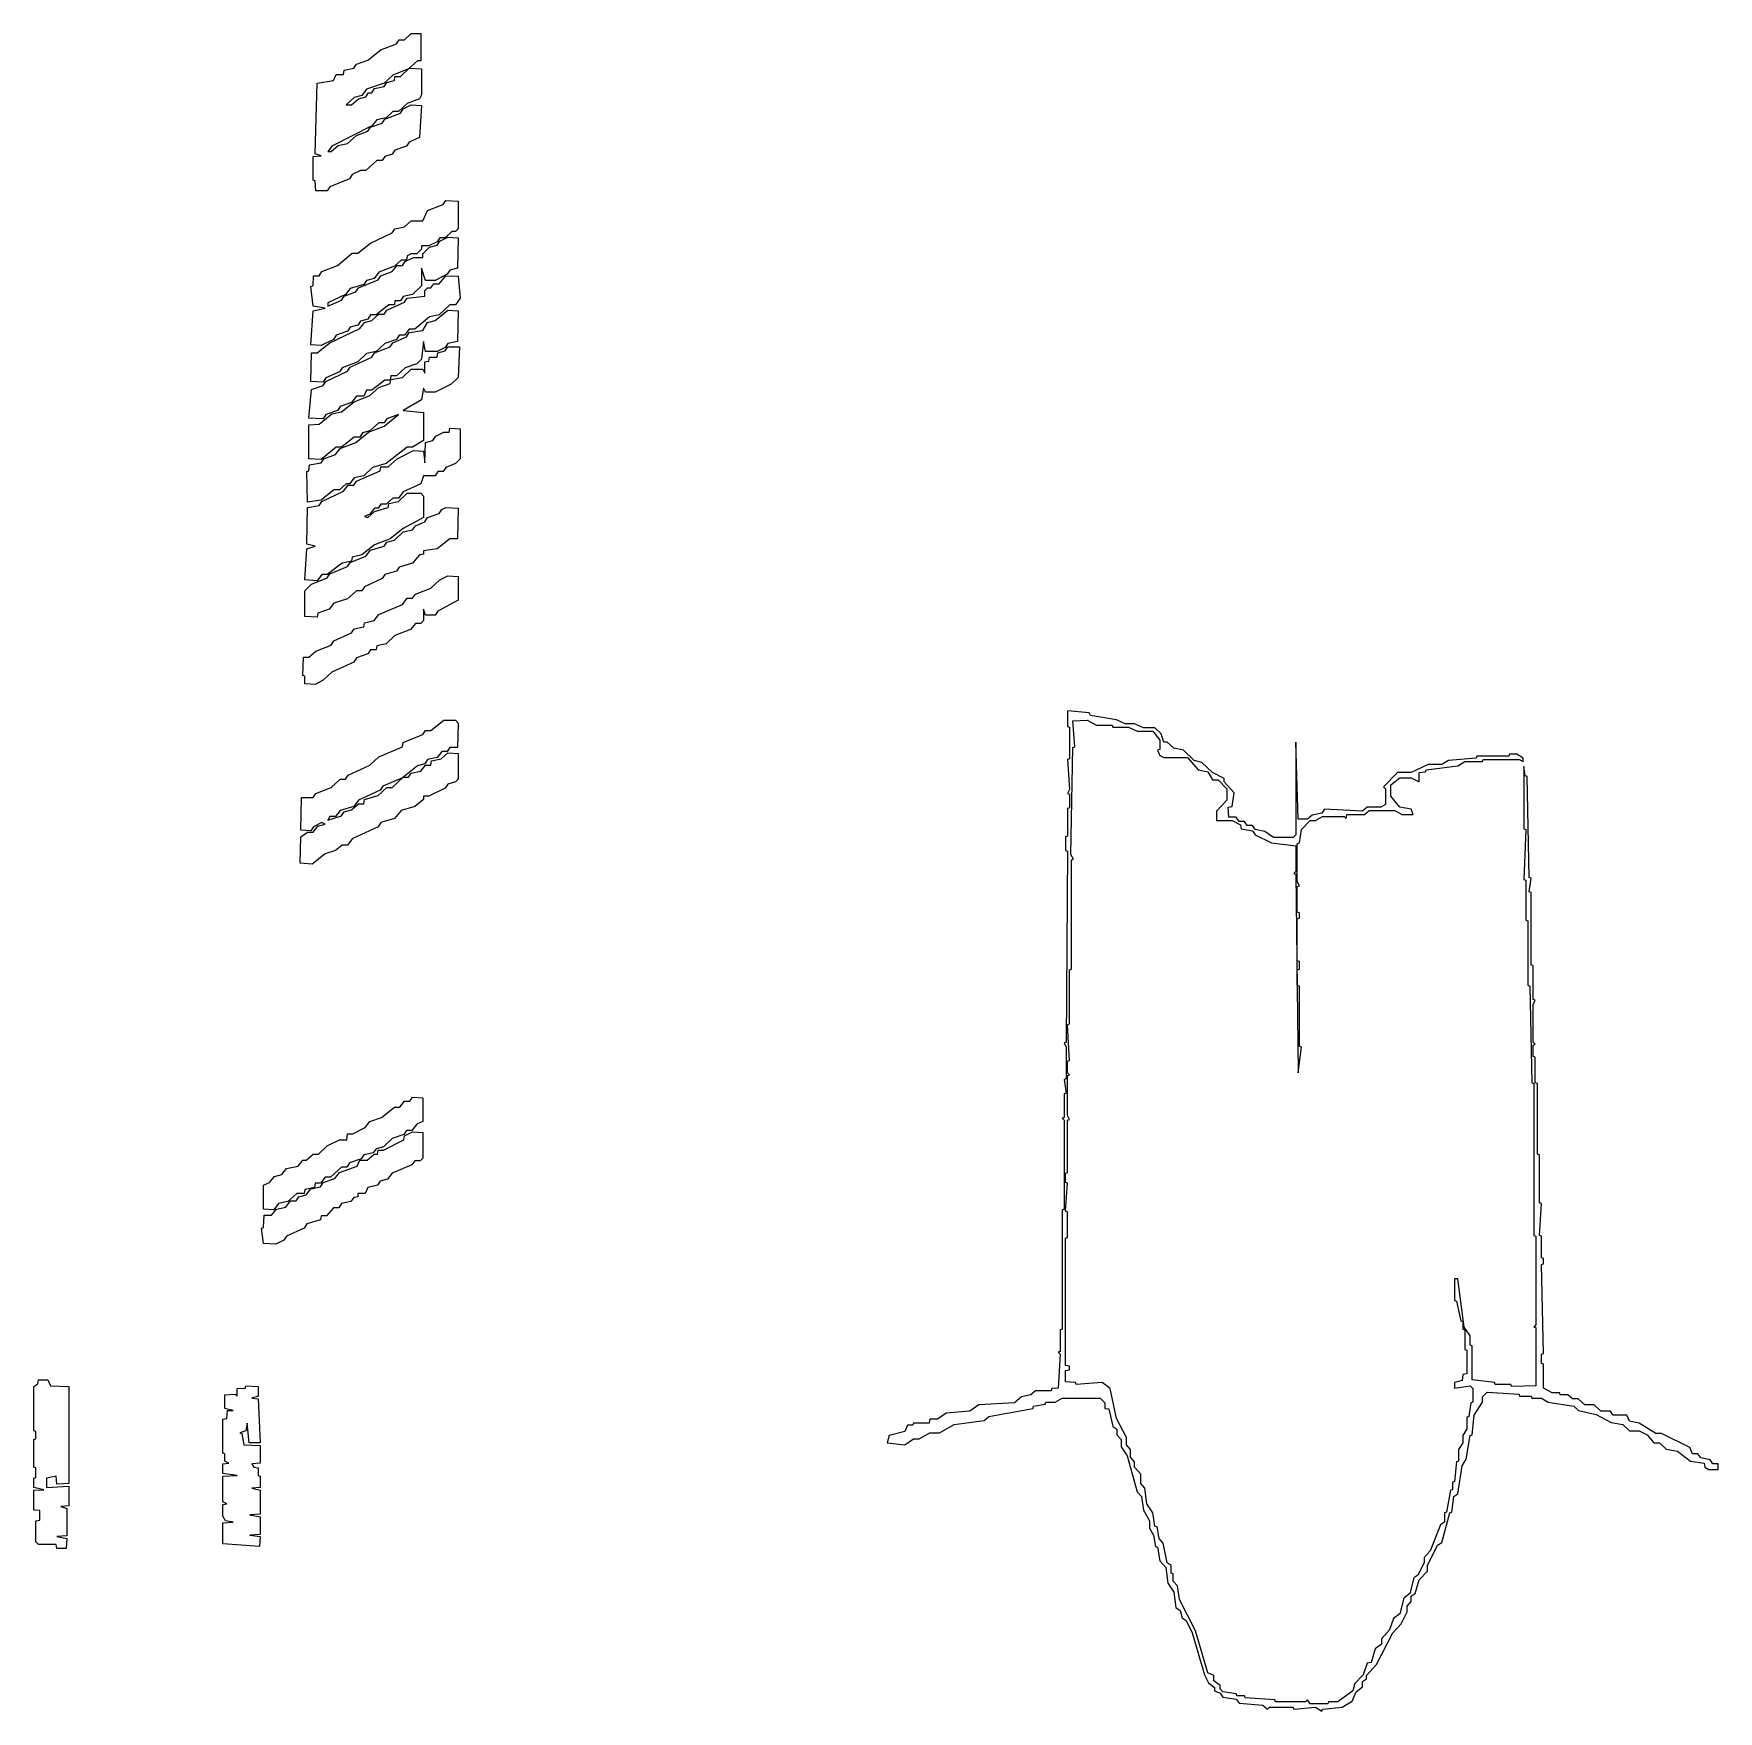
# Model space of a CAD drawing. Extents: x 64 to 452, y 60 to 1069.
# Drawn here: x 93.9 to 304.3, y 588.7 to 798.2 of the extents above; entities that cross this region are included whole.
import ezdxf

# ---------------------------------------------------------------- set-up
doc = ezdxf.new("R2010")
doc.units = 0

msp = doc.modelspace()

# ---------------------------------------------------------------- linework, layer by layer
at = {"layer": 'CONTROL_CAVITY'}
for p, q in [((223.01, 713.66), (223.01, 711.71)), ((225.72, 713.4), (223.01, 713.66)), ((225.89, 713.06), (225.72, 713.4)), ((223.01, 711.71), (223.27, 711.62)), ((223.27, 711.62), (223.27, 707.64)), ((223.69, 712.39), (225.47, 712.47)), ((223.94, 709.17), (223.69, 712.39)), ((225.47, 712.47), (226.65, 711.88)), ((229.11, 712.55), (225.89, 713.06)), ((226.65, 711.88), (228.6, 711.88)), ((228.6, 711.88), (228.68, 711.62)), ((228.68, 711.62), (230.63, 711.62)), ((230.21, 712.05), (229.11, 712.55)), ((231.39, 712.05), (230.21, 712.05)), ((230.63, 711.62), (231.73, 711.12)), ((232.49, 711.54), (231.39, 712.05)), ((233.93, 711.54), (232.49, 711.54)), ((234.7, 710.78), (233.93, 711.54)), ((223.44, 695.71), (223.69, 709.08)), ((223.69, 709.08), (223.94, 709.17)), ((231.73, 711.12), (233.68, 711.12)), ((233.68, 711.12), (234.53, 710.01)), ((234.53, 710.01), (234.53, 708.83)), ((235.03, 709.76), (234.7, 710.78)), ((235.46, 709.76), (235.03, 709.76)), ((236.3, 709), (235.46, 709.76)), ((251.8, 700.11), (251.54, 709.76)), ((251.54, 709.76), (251.54, 698.16)), ((223.27, 707.64), (223.01, 707.56)), ((223.01, 707.56), (223.27, 703.83)), ((234.53, 708.83), (234.27, 708.74)), ((234.27, 708.74), (234.53, 708.07)), ((234.53, 708.07), (235.03, 707.81)), ((235.03, 707.81), (238, 707.81)), ((237.49, 708.74), (236.3, 709)), ((238.84, 707.47), (237.49, 708.74)), ((238, 707.81), (239.35, 706.29)), ((239.78, 707.22), (238.84, 707.47)), ((241.13, 705.95), (239.78, 707.22)), ((268.05, 706.97), (265.94, 705.95)), ((269.75, 706.97), (268.05, 706.97)), ((270.59, 707.47), (269.75, 706.97)), ((274.07, 707.73), (270.59, 707.47)), ((271.78, 706.8), (272.63, 707.31)), ((272.63, 707.31), (274.83, 707.31)), ((274.15, 707.98), (274.07, 707.73)), ((278.13, 707.98), (274.15, 707.98)), ((274.83, 707.31), (274.91, 707.56)), ((274.91, 707.56), (279.4, 707.56)), ((278.21, 708.24), (278.13, 707.98)), ((279.15, 708.24), (278.21, 708.24)), ((279.91, 707.73), (279.15, 708.24)), ((279.4, 707.56), (279.91, 707.31)), ((279.91, 707.31), (279.91, 707.73)), ((239.35, 706.29), (240.54, 706.04)), ((240.54, 706.04), (241.13, 705.02)), ((242.57, 705.19), (241.13, 705.95)), ((241.13, 705.02), (241.81, 705.02)), ((241.81, 705.02), (242.91, 703.92)), ((242.57, 704.77), (242.57, 705.19)), ((264.24, 705.95), (262.47, 704.17)), ((263.4, 704.43), (264.5, 705.27)), ((265.94, 705.95), (264.24, 705.95)), ((264.5, 705.27), (265.94, 705.27)), ((265.94, 705.27), (266.95, 704.77)), ((266.95, 705.95), (267.72, 706.04)), ((266.95, 704.77), (266.95, 705.95)), ((267.72, 706.04), (267.8, 706.29)), ((267.8, 706.29), (271.78, 706.8)), ((280.16, 705.53), (279.99, 706.71)), ((279.99, 706.71), (279.99, 698.92)), ((280.42, 705.44), (280.16, 705.53)), ((280.67, 692.83), (280.42, 705.44)), ((223.27, 703.83), (223.01, 703.33)), ((223.01, 703.33), (223.27, 703.24)), ((223.27, 703.24), (223.27, 701.55)), ((243.84, 703.41), (242.57, 704.77)), ((242.91, 703.92), (242.91, 702.48)), ((243.59, 701.72), (243.84, 703.41)), ((262.47, 704.17), (262.72, 703.92)), ((262.72, 703.92), (262.72, 701.97)), ((263.4, 702.99), (263.4, 704.43)), ((264.5, 701.63), (263.4, 702.99)), ((223.27, 701.55), (223.01, 701.46)), ((223.01, 701.46), (223.01, 697.99)), ((242.91, 702.48), (241.64, 701.12)), ((241.64, 701.12), (241.64, 699.94)), ((243.08, 701.63), (243.59, 701.72)), ((243.16, 700.36), (243.08, 701.63)), ((254.76, 700.87), (253.58, 700.62)), ((255.1, 701.38), (254.76, 700.87)), ((259.84, 701.12), (255.1, 701.38)), ((257.81, 700.19), (257.89, 700.7)), ((257.89, 700.7), (260.1, 700.7)), ((260.43, 701.63), (259.84, 701.12)), ((260.1, 700.7), (260.69, 701.21)), ((262.13, 701.63), (260.43, 701.63)), ((260.69, 701.21), (263.91, 701.21)), ((262.72, 701.97), (262.13, 701.63)), ((263.91, 701.21), (264.75, 700.7)), ((265.94, 701.38), (264.5, 701.63)), ((264.75, 700.7), (266.19, 700.7)), ((266.19, 700.7), (265.94, 701.38)), ((241.64, 699.94), (243.59, 699.94)), ((244.09, 700.36), (243.16, 700.36)), ((243.59, 699.94), (244.6, 699.43)), ((244.43, 699.85), (244.09, 700.36)), ((245.11, 699.85), (244.43, 699.85)), ((244.6, 699.43), (244.69, 698.92)), ((244.69, 698.92), (246.13, 698.67)), ((245.45, 699.35), (245.11, 699.85)), ((246.13, 699.35), (245.45, 699.35)), ((246.46, 698.84), (246.13, 699.35)), ((246.13, 698.67), (246.46, 698.16)), ((247.65, 698.58), (246.46, 698.84)), ((248.75, 697.82), (247.65, 698.58)), ((252.98, 700.11), (251.8, 700.11)), ((251.97, 697.15), (252.22, 698.84)), ((252.22, 698.84), (253.32, 699.94)), ((253.58, 700.62), (252.98, 700.11)), ((253.32, 699.94), (254, 699.94)), ((254, 699.94), (254.85, 700.45)), ((254.85, 700.45), (257.56, 700.45)), ((257.56, 700.45), (257.81, 700.19)), ((279.99, 698.92), (280.25, 698.84)), ((280.25, 698.84), (279.99, 692.57)), ((223.01, 697.99), (222.76, 697.91)), ((222.76, 697.91), (222.76, 696.21)), ((246.46, 698.16), (248.5, 697.15)), ((248.5, 697.15), (251.54, 696.81)), ((251.21, 697.82), (248.75, 697.82)), ((251.54, 698.16), (251.21, 697.82)), ((251.54, 696.81), (251.54, 693.59)), ((251.71, 697.06), (251.97, 697.15)), ((251.71, 692.32), (251.71, 697.06)), ((222.76, 696.21), (223.01, 696.13)), ((223.01, 696.13), (222.84, 672.25)), ((223.77, 695.11), (223.44, 695.71)), ((223.52, 695.03), (223.77, 695.11)), ((223.52, 681.4), (223.52, 695.03)), ((251.54, 693.59), (251.29, 693.34)), ((251.29, 693.34), (251.54, 693.25)), ((251.54, 693.25), (251.8, 668.44)), ((251.97, 691.81), (251.71, 692.32)), ((279.99, 692.57), (280.25, 692.49)), ((280.25, 692.49), (280.25, 687.49)), ((280.92, 692.74), (280.67, 692.83)), ((280.67, 691.05), (280.92, 692.74)), ((251.71, 691.73), (251.97, 691.81)), ((251.71, 688.51), (251.71, 691.73)), ((280.92, 690.96), (280.67, 691.05)), ((280.92, 681.91), (280.92, 690.96)), ((251.97, 688.42), (251.71, 688.51)), ((251.97, 687.75), (251.97, 688.42)), ((251.71, 687.66), (251.97, 687.75)), ((251.71, 682.41), (251.71, 687.66)), ((280.25, 687.49), (280.5, 687.41)), ((280.5, 687.41), (280.5, 679.37)), ((251.97, 682.33), (251.71, 682.41)), ((251.97, 681.4), (251.97, 682.33)), ((281.18, 681.82), (280.92, 681.91)), ((281.18, 677.59), (281.18, 681.82)), ((223.27, 681.31), (223.52, 681.4)), ((223.27, 674.54), (223.27, 681.31)), ((251.71, 681.31), (251.97, 681.4)), ((251.71, 679.37), (251.71, 681.31)), ((251.97, 679.28), (251.71, 679.37)), ((251.97, 671.75), (251.97, 679.28)), ((280.5, 679.37), (280.75, 679.28)), ((280.75, 679.28), (281.01, 667.17)), ((281.43, 677.5), (281.18, 677.59)), ((281.18, 676.99), (281.43, 677.5)), ((281.18, 672.25), (281.18, 676.99)), ((223.01, 674.45), (223.27, 674.54)), ((223.27, 669.97), (223.01, 674.45)), ((222.84, 672.25), (222.59, 672.17)), ((222.59, 672.17), (222.84, 671.66)), ((222.84, 671.66), (222.84, 667.68)), ((251.8, 668.44), (252.22, 671.66)), ((252.22, 671.66), (251.97, 671.75)), ((281.43, 672), (281.18, 672.25)), ((281.18, 671.91), (281.43, 672)), ((281.18, 670.48), (281.18, 671.91)), ((223.01, 669.88), (223.27, 669.97)), ((223.01, 668.44), (223.01, 669.88)), ((281.43, 670.39), (281.18, 670.48)), ((281.43, 667.17), (281.43, 670.39)), ((222.84, 667.68), (222.59, 667.6)), ((222.59, 667.6), (222.84, 665.9)), ((223.27, 668.19), (223.01, 668.44)), ((223.01, 668.1), (223.27, 668.19)), ((223.01, 663.11), (223.01, 668.1)), ((281.01, 667.17), (281.26, 667.09)), ((281.26, 667.09), (281.26, 648.12)), ((281.69, 667.09), (281.43, 667.17)), ((281.69, 658.28), (281.69, 667.09)), ((222.84, 665.9), (222.59, 665.82)), ((222.59, 665.82), (222.59, 662.86)), ((222.59, 662.86), (222.33, 662.77)), ((222.33, 662.77), (222.59, 662.52)), ((223.27, 662.6), (223.01, 663.11)), ((222.59, 662.52), (222.59, 651.43)), ((223.01, 662.52), (223.27, 662.6)), ((223.01, 656), (223.01, 662.52)), ((281.94, 658.2), (281.69, 658.28)), ((281.94, 652.19), (281.94, 658.2)), ((222.76, 655.91), (223.01, 656)), ((222.76, 654.73), (222.76, 655.91)), ((223.01, 654.64), (222.76, 654.73)), ((222.76, 651.17), (223.01, 654.64)), ((222.59, 651.43), (222.33, 651.34)), ((222.33, 651.34), (222.33, 636.44)), ((223.01, 651.09), (222.76, 651.17)), ((223.01, 647.87), (223.01, 651.09)), ((282.19, 652.1), (281.94, 652.19)), ((281.94, 648.12), (282.19, 652.1)), ((281.26, 648.12), (281.52, 648.04)), ((281.52, 648.04), (281.52, 636.95)), ((282.19, 648.04), (281.94, 648.12)), ((282.19, 645.33), (282.19, 648.04)), ((222.76, 647.78), (223.01, 647.87)), ((222.76, 631.87), (222.76, 647.78)), ((282.45, 645.24), (282.19, 645.33)), ((282.19, 644.48), (282.45, 644.57)), ((282.45, 633.39), (282.19, 644.48)), ((282.45, 644.57), (282.45, 645.24)), ((271.78, 642.7), (271.36, 642.7)), ((271.36, 642.7), (271.36, 640)), ((272.54, 636.69), (271.78, 642.7)), ((271.36, 640), (271.61, 639.91)), ((271.61, 639.91), (272.12, 637.46)), ((222.33, 636.44), (222.08, 636.35)), ((222.08, 636.35), (222.08, 633.65)), ((272.12, 637.46), (272.37, 637.37)), ((272.37, 637.37), (272.37, 636.44)), ((272.37, 636.44), (272.63, 636.35)), ((273.3, 635.59), (272.54, 636.69)), ((272.63, 636.35), (272.63, 633.9)), ((273.3, 634.41), (273.3, 635.59)), ((281.52, 636.95), (281.26, 636.69)), ((281.26, 636.69), (281.52, 636.61)), ((281.52, 636.61), (281.52, 629.33)), ((222.08, 633.65), (221.83, 633.56)), ((221.83, 633.56), (222.08, 633.31)), ((222.08, 633.31), (221.83, 629.07)), ((272.63, 633.9), (272.88, 633.81)), ((272.88, 633.81), (272.88, 630.85)), ((273.56, 634.32), (273.3, 634.41)), ((273.56, 630.09), (273.56, 634.32)), ((282.19, 633.31), (282.45, 633.39)), ((282.19, 632.12), (282.19, 633.31)), ((223.27, 631.78), (222.76, 631.87)), ((222.76, 631.27), (223.27, 631.36)), ((222.76, 629.84), (222.76, 631.27)), ((223.27, 631.36), (223.27, 631.78)), ((282.45, 632.04), (282.19, 632.12)), ((282.45, 629.07), (282.45, 632.04)), ((224.03, 629.75), (222.76, 629.84)), ((224.11, 629.5), (224.03, 629.75)), ((227.33, 629.75), (224.11, 629.5)), ((228.35, 628.99), (227.33, 629.75)), ((272.29, 630), (271.36, 629.75)), ((271.36, 629.75), (271.36, 629.07)), ((271.36, 629.07), (273.3, 629.33)), ((272.37, 630.77), (272.29, 630)), ((272.88, 630.85), (272.37, 630.77)), ((273.3, 629.33), (273.64, 628.99)), ((276.35, 629.75), (273.56, 630.09)), ((276.44, 629.5), (276.35, 629.75)), ((278.38, 629.5), (276.44, 629.5)), ((278.47, 629.24), (278.38, 629.5)), ((281.52, 629.33), (278.47, 629.24)), ((216.41, 627.21), (211.92, 626.96)), ((217.25, 627.97), (216.41, 627.21)), ((218.44, 628.23), (217.25, 627.97)), ((219.03, 628.73), (218.44, 628.23)), ((218.78, 626.79), (220.22, 627.04)), ((220.98, 628.73), (219.03, 628.73)), ((220.22, 627.04), (220.3, 627.3)), ((220.3, 627.3), (221.49, 627.3)), ((221.06, 628.99), (220.98, 628.73)), ((221.83, 629.07), (221.06, 628.99)), ((221.49, 627.3), (222.33, 627.8)), ((222.33, 627.8), (227.08, 627.8)), ((227.08, 627.8), (227.67, 627.21)), ((227.67, 627.21), (227.67, 626.53)), ((229.11, 625.26), (228.35, 628.99)), ((273.39, 627.21), (273.13, 625.52)), ((273.64, 627.3), (273.39, 627.21)), ((273.64, 628.99), (273.64, 627.3)), ((273.81, 625.69), (274.83, 627.3)), ((274.83, 627.97), (275.42, 628.57)), ((274.83, 627.3), (274.83, 627.97)), ((275.42, 628.57), (279.4, 628.31)), ((279.4, 628.31), (279.48, 628.06)), ((279.48, 628.06), (280.92, 628.06)), ((280.92, 628.06), (281.01, 627.8)), ((281.01, 627.8), (282.19, 627.8)), ((282.19, 627.8), (283.04, 627.3)), ((283.55, 628.48), (282.45, 629.07)), ((283.04, 627.3), (286.26, 626.79)), ((284.48, 628.48), (283.55, 628.48)), ((284.56, 628.23), (284.48, 628.48)), ((285.5, 628.23), (284.56, 628.23)), ((286.09, 627.72), (285.5, 628.23)), ((286.77, 627.72), (286.09, 627.72)), ((287.61, 626.96), (286.77, 627.72)), ((205.82, 625.18), (205.74, 624.67)), ((206.76, 625.18), (205.82, 625.18)), ((207.86, 625.94), (206.76, 625.18)), ((210.82, 626.19), (207.86, 625.94)), ((208.87, 624.5), (212.6, 625.01)), ((211.92, 626.96), (210.82, 626.19)), ((212.6, 625.01), (213.19, 625.52)), ((213.19, 625.52), (218.69, 626.53)), ((218.69, 626.53), (218.78, 626.79)), ((227.67, 626.53), (228.18, 626.45)), ((228.18, 626.45), (228.68, 624.25)), ((230.38, 622.89), (229.11, 625.26)), ((273.13, 625.52), (272.88, 625.43)), ((272.88, 625.43), (272.88, 623.99)), ((273.56, 623.23), (273.81, 625.69)), ((286.26, 626.79), (286.85, 626.28)), ((286.85, 626.28), (289.05, 625.77)), ((288.8, 626.96), (287.61, 626.96)), ((289.64, 626.19), (288.8, 626.96)), ((289.05, 625.77), (290.91, 624.76)), ((290.83, 626.19), (289.64, 626.19)), ((291.17, 625.69), (290.83, 626.19)), ((292.86, 625.69), (291.17, 625.69)), ((293.2, 624.92), (292.86, 625.69)), ((294.39, 624.67), (293.2, 624.92)), ((200.74, 623.15), (200.49, 622.22)), ((202.69, 623.65), (200.74, 623.15)), ((203.03, 624.42), (202.69, 623.65)), ((203.71, 624.42), (203.03, 624.42)), ((203.79, 624.67), (203.71, 624.42)), ((205.74, 624.67), (203.79, 624.67)), ((204.47, 622.72), (205.82, 623.49)), ((205.82, 623.49), (207.01, 623.49)), ((207.01, 623.49), (208.87, 624.5)), ((228.68, 624.25), (229.19, 623.91)), ((229.19, 623.91), (229.19, 623.23)), ((229.19, 623.23), (229.7, 622.64)), ((230.38, 621.96), (230.38, 622.89)), ((272.88, 623.99), (272.37, 623.15)), ((272.37, 623.15), (272.37, 622.22)), ((272.8, 620.18), (273.3, 623.15)), ((273.3, 623.15), (273.56, 623.23)), ((290.91, 624.76), (292.35, 624.5)), ((292.35, 624.5), (293.2, 623.74)), ((293.2, 623.74), (294.39, 623.74)), ((296.5, 623.4), (294.39, 624.67)), ((294.39, 623.74), (295.4, 623.23)), ((295.4, 623.23), (296.25, 622.22)), ((297.18, 623.4), (296.5, 623.4)), ((300.74, 621.62), (297.18, 623.4)), ((200.49, 622.22), (202.69, 621.96)), ((202.69, 621.96), (203.79, 622.72)), ((203.79, 622.72), (204.47, 622.72)), ((229.7, 622.64), (229.7, 621.71)), ((229.7, 621.71), (230.46, 620.61)), ((230.89, 621.37), (230.38, 621.96)), ((230.89, 620.44), (230.89, 621.37)), ((272.37, 622.22), (271.86, 621.37)), ((271.86, 621.37), (271.86, 619.93)), ((296.25, 622.22), (296.93, 622.22)), ((296.93, 622.22), (297.77, 621.45)), ((297.77, 621.45), (299.21, 621.2)), ((299.21, 621.2), (300.82, 619.93)), ((301.07, 620.86), (300.74, 621.62)), ((301.75, 620.86), (301.07, 620.86)), ((302.09, 620.35), (301.75, 620.86)), ((230.46, 620.61), (231.73, 616.12)), ((231.39, 619.84), (230.89, 620.44)), ((231.39, 619.17), (231.39, 619.84)), ((232.16, 618.32), (231.39, 619.17)), ((271.61, 619.84), (271.36, 617.39)), ((271.86, 619.93), (271.61, 619.84)), ((271.78, 615.87), (272.29, 619.34)), ((272.29, 619.34), (272.8, 620.18)), ((300.82, 619.93), (302.51, 619.68)), ((303.28, 620.1), (302.09, 620.35)), ((302.51, 619.68), (302.6, 619.17)), ((302.6, 619.17), (303.11, 618.91)), ((303.11, 618.91), (304.29, 618.91)), ((303.61, 619.59), (303.28, 620.1)), ((304.29, 619.59), (303.61, 619.59)), ((304.29, 618.91), (304.29, 619.59)), ((232.16, 617.14), (232.16, 618.32)), ((232.66, 616.54), (232.16, 617.14)), ((232.92, 614.6), (232.66, 616.54)), ((271.36, 617.39), (271.1, 617.3)), ((271.1, 617.3), (271.1, 616.37)), ((231.73, 616.12), (232.24, 615.53)), ((232.24, 615.53), (232.49, 613.83)), ((233.68, 613.49), (232.92, 614.6)), ((270.85, 616.29), (270.34, 613.58)), ((271.1, 616.37), (270.85, 616.29)), ((271.02, 613.58), (271.27, 615.53)), ((271.27, 615.53), (271.78, 615.87)), ((232.49, 613.83), (233.26, 612.48)), ((233.26, 612.48), (233.26, 611.55)), ((233.93, 611.8), (233.68, 613.49)), ((270.09, 612.31), (269.58, 611.97)), ((269.75, 609.77), (270.76, 613.49)), ((270.34, 613.58), (270.09, 613.49)), ((270.09, 613.49), (270.09, 612.31)), ((270.76, 613.49), (271.02, 613.58)), ((233.26, 611.55), (233.76, 610.7)), ((233.76, 610.7), (234.02, 609.26)), ((234.19, 611.72), (233.93, 611.8)), ((234.44, 610.28), (234.19, 611.72)), ((234.95, 609.68), (234.44, 610.28)), ((269.58, 611.97), (268.31, 608.75)), ((234.02, 609.26), (234.27, 609.18)), ((234.27, 609.18), (234.53, 607.48)), ((235.46, 607.23), (234.95, 609.68)), ((268.31, 608.75), (267.55, 607.91)), ((267.97, 606.89), (269.24, 609.43)), ((269.24, 609.43), (269.75, 609.77)), ((234.53, 607.48), (235.29, 606.64)), ((235.29, 606.64), (235.54, 604.69)), ((235.97, 606.89), (235.46, 607.23)), ((235.97, 605.96), (235.97, 606.89)), ((236.22, 605.87), (235.97, 605.96)), ((267.55, 607.23), (266.78, 605.71)), ((266.95, 605.11), (267.97, 606.21)), ((267.55, 607.91), (267.55, 607.23)), ((267.97, 606.21), (267.97, 606.89)), ((235.54, 604.69), (236.3, 603.59)), ((236.22, 604.94), (236.22, 605.87)), ((236.73, 604.35), (236.22, 604.94)), ((236.98, 602.66), (236.73, 604.35)), ((266.28, 605.37), (265.77, 603.42)), ((266.78, 605.71), (266.28, 605.37)), ((266.45, 603.42), (266.95, 605.11)), ((236.3, 603.59), (236.56, 601.64)), ((239.01, 598.76), (236.98, 602.66)), ((265.01, 602.83), (264.5, 600.88)), ((265.77, 603.42), (265.01, 602.83)), ((265.43, 601.81), (265.94, 602.4)), ((265.43, 601.13), (265.43, 601.81)), ((265.94, 603.08), (266.45, 603.42)), ((265.94, 602.4), (265.94, 603.08)), ((236.56, 601.64), (237.07, 601.3)), ((237.07, 601.3), (237.32, 600.37)), ((237.32, 600.37), (237.83, 600.03)), ((237.83, 600.03), (238.59, 598.51)), ((263.74, 600.29), (263.23, 598.85)), ((264.5, 600.88), (263.74, 600.29)), ((264.67, 599.61), (265.43, 601.13)), ((238.59, 598.51), (240.11, 593.26)), ((240.54, 593.51), (239.01, 598.76)), ((261.62, 594.53), (263.65, 598.51)), ((263.23, 598.85), (262.21, 597.75)), ((262.21, 597.75), (262.21, 597.07)), ((263.65, 598.51), (264.67, 599.61)), ((261.45, 596.48), (260.94, 594.78)), ((262.21, 597.07), (261.45, 596.48)), ((241.3, 593.17), (240.54, 593.51)), ((260.43, 594.7), (259.93, 593.26)), ((260.35, 593.17), (261.62, 594.53)), ((260.94, 594.78), (260.43, 594.7)), ((240.11, 593.26), (240.62, 592.24)), ((240.62, 592.24), (241.38, 591.65)), ((241.3, 592.5), (241.3, 593.17)), ((242.06, 591.9), (241.3, 592.5)), ((241.38, 591.65), (241.38, 591.23)), ((241.38, 591.23), (242.06, 590.97)), ((242.06, 591.48), (242.06, 591.9)), ((242.4, 591.14), (242.06, 591.48)), ((258.66, 591.23), (256.79, 589.87)), ((258.91, 592.16), (258.66, 591.23)), ((259.93, 593.26), (258.91, 592.16)), ((259.08, 591.14), (259.84, 591.74)), ((259.84, 592.41), (260.35, 592.75)), ((259.84, 591.74), (259.84, 592.41)), ((260.35, 592.75), (260.35, 593.17)), ((242.06, 590.97), (242.4, 590.47)), ((244.09, 590.89), (242.4, 591.14)), ((242.4, 590.47), (244.09, 590.21)), ((244.18, 590.63), (244.09, 590.89)), ((244.09, 590.21), (244.43, 589.7)), ((245.11, 590.63), (244.18, 590.63)), ((244.43, 589.7), (247.4, 589.45)), ((245.19, 590.38), (245.11, 590.63)), ((248.92, 590.13), (245.19, 590.38)), ((247.4, 589.45), (247.99, 588.94)), ((247.99, 588.94), (248.24, 589.2)), ((248.24, 589.2), (251.21, 589.2)), ((249, 589.87), (248.92, 590.13)), ((252.73, 589.87), (249, 589.87)), ((251.21, 589.2), (251.29, 588.94)), ((251.29, 588.94), (254, 589.2)), ((252.98, 590.13), (252.73, 589.87)), ((253.32, 589.62), (252.98, 590.13)), ((255.52, 589.62), (253.32, 589.62)), ((254, 589.2), (254.76, 588.69)), ((254.85, 588.94), (257.3, 589.2)), ((255.61, 589.87), (255.52, 589.62)), ((256.79, 589.87), (255.61, 589.87)), ((257.3, 589.2), (258.57, 589.96)), ((258.57, 589.96), (259.08, 591.14)), ((254.76, 588.69), (254.85, 588.94))]:
    msp.add_line(p, q, dxfattribs=at)
at = {"layer": 'SMALL_FEATURE'}
for p, q in [((139.19, 796.97), (139.53, 797.48)), ((139.53, 797.48), (140.21, 797.48)), ((140.21, 797.48), (141.05, 798.24)), ((141.05, 798.24), (142.24, 798.24)), ((142.24, 798.24), (142.24, 794.85)), ((135.64, 794.94), (137.24, 796.21)), ((137.24, 796.21), (139.19, 796.97)), ((132.59, 793.16), (132.67, 793.67)), ((132.67, 793.67), (133.86, 793.92)), ((133.86, 793.92), (134.2, 794.43)), ((134.2, 794.43), (135.64, 794.94)), ((140.72, 793.83), (138.77, 793.07)), ((139.7, 792.9), (140.8, 793.92)), ((141.82, 794.85), (140.72, 793.83)), ((140.8, 793.92), (142.32, 793.83)), ((142.24, 794.85), (141.82, 794.85)), ((142.32, 793.83), (142.32, 790.62)), ((129.03, 783.25), (129.29, 792.06)), ((129.29, 792.06), (131.32, 792.4)), ((131.32, 792.4), (131.66, 793.16)), ((131.66, 793.16), (132.59, 793.16)), ((135.47, 791.29), (134.87, 790.53)), ((137.67, 792.06), (135.47, 791.29)), ((136.14, 790.87), (136.48, 791.38)), ((136.48, 791.38), (137.67, 791.63)), ((138.77, 793.07), (137.67, 792.06)), ((137.67, 791.63), (138.01, 792.14)), ((138.01, 792.14), (138.94, 792.4)), ((138.94, 792.4), (139.02, 792.9)), ((139.02, 792.9), (139.7, 792.9)), ((133.94, 790.28), (132.93, 789.35)), ((132.93, 789.35), (133.6, 789.35)), ((133.6, 789.35), (134.45, 790.11)), ((134.87, 790.53), (133.94, 790.28)), ((134.45, 790.11), (135.38, 790.36)), ((135.38, 790.36), (135.72, 790.87)), ((135.72, 790.87), (136.14, 790.87)), ((140.55, 789.52), (139.45, 788.5)), ((140.04, 788.84), (141.05, 789.35)), ((142.07, 790.11), (140.55, 789.52)), ((141.05, 789.35), (142.32, 789.26)), ((142.32, 790.62), (142.07, 790.11)), ((142.32, 789.26), (142.07, 785.28)), ((135.97, 786.55), (137.41, 787.06)), ((136.74, 787.48), (136.14, 786.72)), ((137.92, 787.74), (136.74, 787.48)), ((137.41, 787.06), (137.75, 787.57)), ((137.75, 787.57), (139.7, 788.33)), ((138.77, 788.5), (137.92, 787.74)), ((139.45, 788.5), (138.77, 788.5)), ((139.7, 788.33), (140.04, 788.84)), ((136.14, 786.72), (131.15, 784.18)), ((133.1, 784.52), (134.2, 785.54)), ((134.2, 785.54), (135.64, 786.05)), ((135.64, 786.05), (135.97, 786.55)), ((142.07, 785.28), (140.8, 784.69)), ((128.78, 782.91), (129.79, 783)), ((128.78, 779.95), (128.78, 782.91)), ((129.79, 783), (129.03, 783.25)), ((131.15, 784.18), (130.64, 783.51)), ((130.64, 783.51), (131.06, 783.51)), ((131.06, 783.51), (131.91, 784.27)), ((131.91, 784.27), (133.1, 784.52)), ((137.75, 782.91), (137.41, 782.4)), ((138.68, 783.17), (137.75, 782.91)), ((139.02, 783.67), (138.68, 783.17)), ((140.46, 784.18), (139.02, 783.67)), ((140.8, 784.69), (140.46, 784.18)), ((133.69, 780.63), (133.35, 780.12)), ((134.7, 781.13), (133.69, 780.63)), ((135.38, 781.13), (134.7, 781.13)), ((136.74, 782.4), (135.38, 781.13)), ((137.41, 782.4), (136.74, 782.4)), ((129.03, 779.86), (128.78, 779.95)), ((129.12, 778.59), (129.03, 779.86)), ((130.56, 778.59), (129.12, 778.59)), ((130.89, 779.1), (130.56, 778.59)), ((133.35, 780.12), (130.89, 779.1)), ((143.09, 776.14), (145.03, 776.9)), ((145.03, 776.9), (145.37, 777.41)), ((145.37, 777.41), (146.9, 777.32)), ((146.9, 777.32), (146.9, 773.85)), ((140.21, 774.11), (141.05, 774.87)), ((141.05, 774.87), (142.49, 774.87)), ((142.49, 774.87), (143.09, 776.14)), ((135.97, 772.08), (138.68, 773.35)), ((138.68, 773.35), (139.02, 773.85)), ((139.02, 773.85), (140.21, 774.11)), ((144.27, 772.24), (143.26, 771.74)), ((144.61, 772.75), (144.27, 772.24)), ((144.27, 771.82), (144.61, 772.33)), ((144.61, 772.33), (145.63, 772.84)), ((145.29, 772.75), (144.61, 772.75)), ((146.13, 773.51), (145.29, 772.75)), ((145.63, 772.84), (146.9, 772.75)), ((146.56, 773.51), (146.13, 773.51)), ((146.9, 773.85), (146.56, 773.51)), ((146.9, 772.75), (146.81, 768.94)), ((131.83, 769.28), (133.69, 770.81)), ((133.69, 770.81), (134.37, 770.81)), ((134.37, 770.81), (135.97, 772.08)), ((140.29, 769.79), (141.31, 770.3)), ((140.55, 770.47), (140.46, 769.96)), ((141.05, 770.72), (140.55, 770.47)), ((141.73, 770.72), (141.05, 770.72)), ((141.31, 770.3), (142.49, 770.3)), ((142.32, 771.31), (141.73, 770.72)), ((143.26, 771.74), (142.32, 771.74)), ((142.32, 771.74), (142.32, 771.31)), ((142.49, 770.72), (143.34, 771.57)), ((142.49, 770.3), (142.49, 770.72)), ((143.34, 771.57), (144.27, 771.82)), ((128.78, 766.74), (128.86, 768.01)), ((128.86, 768.01), (129.54, 768.01)), ((129.54, 768.01), (129.88, 768.52)), ((129.88, 768.52), (131.83, 769.28)), ((136.99, 768.43), (136.4, 767.67)), ((136.91, 767.5), (137.24, 768.01)), ((138.94, 769.2), (136.99, 768.43)), ((137.24, 768.01), (138.68, 768.52)), ((138.68, 768.52), (139.28, 769.28)), ((139.78, 769.96), (138.94, 769.2)), ((139.28, 769.28), (139.95, 769.28)), ((140.46, 769.96), (139.78, 769.96)), ((139.95, 769.28), (140.29, 769.79)), ((142.83, 767.42), (142.32, 768.94)), ((142.32, 768.94), (142.32, 766.74)), ((145.54, 768.18), (144.02, 767.42)), ((144.53, 767), (145.37, 768.01)), ((145.37, 768.01), (146.9, 767.93)), ((145.88, 768.69), (145.54, 768.18)), ((146.81, 768.94), (145.88, 768.69)), ((128.52, 766.66), (128.78, 766.74)), ((128.78, 764.2), (128.52, 766.66)), ((132.67, 765.47), (134.11, 765.98)), ((133.43, 766.4), (132.84, 765.64)), ((135.13, 766.91), (133.43, 766.4)), ((134.11, 765.98), (134.45, 766.49)), ((134.45, 766.49), (136.91, 767.5)), ((135.47, 767.42), (135.13, 766.91)), ((136.4, 767.67), (135.47, 767.42)), ((142.32, 766.74), (141.22, 765.64)), ((142.75, 766.15), (143.09, 766.49)), ((142.75, 765.47), (142.75, 766.15)), ((144.02, 767.42), (142.83, 767.42)), ((143.09, 766.49), (143.51, 766.49)), ((143.51, 766.49), (143.85, 767)), ((143.85, 767), (144.53, 767)), ((146.9, 767.93), (147.15, 765.22)), ((130.3, 763.95), (128.78, 764.2)), ((128.78, 763.61), (130.3, 763.95)), ((132.84, 765.64), (130.64, 764.62)), ((130.64, 764.2), (132.33, 764.96)), ((130.64, 764.62), (130.64, 764.2)), ((132.33, 764.96), (132.67, 765.47)), ((138.26, 764.37), (136.65, 763.1)), ((138.01, 763.69), (140.21, 764.71)), ((138.94, 764.37), (138.26, 764.37)), ((139.02, 764.88), (138.94, 764.37)), ((139.7, 764.88), (139.02, 764.88)), ((140.04, 765.39), (139.7, 764.88)), ((141.22, 765.64), (140.04, 765.39)), ((140.21, 764.71), (140.55, 765.22)), ((140.55, 765.22), (142.75, 765.47)), ((145.88, 764.37), (144.53, 763.1)), ((146.56, 764.37), (145.88, 764.37)), ((147.15, 765.22), (146.56, 764.37)), ((128.52, 759.38), (128.78, 763.61)), ((134.37, 761.83), (133.43, 761.58)), ((134.7, 762.34), (134.37, 761.83)), ((134.62, 761.41), (135.21, 762.17)), ((135.64, 762.59), (134.7, 762.34)), ((135.21, 762.17), (136.14, 762.42)), ((135.97, 763.1), (135.64, 762.59)), ((136.65, 763.1), (135.97, 763.1)), ((136.14, 762.42), (136.99, 763.19)), ((136.99, 763.19), (137.67, 763.19)), ((137.67, 763.19), (138.01, 763.69)), ((143.34, 762.85), (141.48, 761.32)), ((142.49, 761.15), (143.09, 762.17)), ((143.09, 762.17), (144.02, 762.42)), ((144.53, 763.1), (143.34, 762.85)), ((144.02, 762.42), (145.63, 763.69)), ((145.63, 763.69), (146.9, 763.61)), ((146.9, 763.61), (146.81, 759.8)), ((129.29, 758.36), (130.89, 759.63)), ((131.32, 760.05), (129.79, 759.29)), ((130.89, 759.63), (134.62, 761.41)), ((131.66, 760.56), (131.32, 760.05)), ((133.1, 761.07), (131.66, 760.56)), ((133.43, 761.58), (133.1, 761.07)), ((137.75, 759.54), (136.65, 758.53)), ((139.19, 760.05), (137.75, 759.54)), ((138.43, 759.12), (138.77, 759.63)), ((138.77, 759.63), (140.46, 760.39)), ((139.53, 760.56), (139.19, 760.05)), ((140.21, 760.56), (139.53, 760.56)), ((140.8, 761.32), (140.21, 760.56)), ((140.46, 760.39), (140.8, 760.9)), ((141.48, 761.32), (140.8, 761.32)), ((140.8, 760.9), (142.49, 761.15)), ((142.58, 759.8), (142.32, 757.6)), ((142.83, 758.53), (142.58, 759.8)), ((145.63, 759.54), (145.29, 759.04)), ((146.81, 759.8), (145.63, 759.54)), ((129.79, 759.29), (128.52, 759.38)), ((128.52, 754.8), (128.61, 758.36)), ((128.61, 758.36), (129.29, 758.36)), ((133.43, 756.58), (136.14, 757.85)), ((135.47, 758.27), (134.37, 757.26)), ((136.65, 758.53), (135.47, 758.27)), ((136.14, 757.85), (136.48, 758.36)), ((136.48, 758.36), (138.43, 759.12)), ((142.32, 757.6), (141.73, 757)), ((144.27, 758.53), (142.83, 758.53)), ((143.26, 757.34), (143.34, 757.85)), ((143.34, 757.85), (144.27, 757.85)), ((145.29, 759.04), (144.27, 758.53)), ((144.27, 757.85), (144.36, 758.36)), ((144.36, 758.36), (145.29, 758.61)), ((145.29, 758.61), (145.63, 759.12)), ((145.63, 759.12), (147.07, 759.12)), ((147.07, 759.12), (146.9, 755.31)), ((130.39, 754.8), (133.1, 756.07)), ((132.08, 755.99), (130.39, 755.23)), ((132.42, 756.5), (132.08, 755.99)), ((134.37, 757.26), (132.42, 756.5)), ((133.1, 756.07), (133.43, 756.58)), ((138.51, 755.48), (138.43, 754.97)), ((139.19, 755.48), (138.51, 755.48)), ((140.29, 756.5), (139.19, 755.48)), ((139.95, 755.31), (141.05, 756.33)), ((141.73, 757), (140.29, 756.5)), ((141.05, 756.33), (142.49, 756.33)), ((142.49, 756.33), (142.75, 755.82)), ((142.75, 757.26), (143.26, 757.34)), ((142.75, 755.82), (142.75, 757.26)), ((128.27, 750.23), (128.61, 753.79)), ((130.05, 754.72), (128.52, 754.8)), ((128.61, 753.79), (130.05, 754.3)), ((130.39, 755.23), (130.05, 754.72)), ((130.05, 754.3), (130.39, 754.8)), ((135.47, 753.7), (135.13, 752.94)), ((136.14, 753.7), (135.47, 753.7)), ((135.89, 753.03), (136.99, 754.04)), ((137.75, 754.97), (136.14, 753.7)), ((136.99, 754.04), (138.43, 754.55)), ((138.43, 754.97), (137.75, 754.97)), ((138.43, 754.55), (138.51, 755.06)), ((138.51, 755.06), (139.95, 755.31)), ((142.58, 753.96), (142.32, 752.52)), ((142.83, 753.45), (142.58, 753.96)), ((144.02, 753.45), (142.83, 753.45)), ((146.05, 754.46), (144.02, 753.45)), ((146.9, 755.31), (146.05, 754.46)), ((131.83, 751.16), (130.39, 750.65)), ((132.16, 751.67), (131.83, 751.16)), ((133.6, 752.18), (132.16, 751.67)), ((132.33, 750.99), (133.94, 752.26)), ((134.2, 752.94), (133.6, 752.18)), ((133.94, 752.26), (135.89, 753.03)), ((135.13, 752.94), (134.2, 752.94)), ((142.32, 752.52), (140.04, 751.16)), ((140.04, 751.16), (142.58, 750.91)), ((130.05, 750.15), (128.27, 750.23)), ((128.27, 749.38), (129.54, 749.47)), ((128.27, 745.15), (128.27, 749.38)), ((129.54, 749.47), (131.15, 750.74)), ((130.39, 750.65), (130.05, 750.15)), ((131.15, 750.74), (132.33, 750.99)), ((135.72, 748.45), (137.67, 749.22)), ((136.99, 749.64), (135.89, 748.62)), ((137.67, 749.64), (136.99, 749.64)), ((137.67, 749.22), (139.45, 750.65)), ((138.01, 750.15), (137.67, 749.64)), ((139.45, 750.65), (138.01, 750.15)), ((142.58, 750.91), (142.58, 747.44)), ((132.16, 746.42), (134.11, 747.18)), ((133.94, 747.86), (132.33, 746.59)), ((134.62, 747.86), (133.94, 747.86)), ((134.11, 747.18), (135.72, 748.45)), ((134.96, 748.37), (134.62, 747.86)), ((135.89, 748.62), (134.96, 748.37)), ((142.58, 747.44), (141.22, 746.59)), ((142.75, 744.64), (142.83, 747.18)), ((142.83, 747.18), (143.76, 747.44)), ((143.76, 747.44), (144.1, 747.95)), ((144.1, 747.95), (145.12, 748.45)), ((145.12, 748.45), (145.8, 748.45)), ((145.8, 748.45), (145.88, 748.96)), ((145.88, 748.96), (147.15, 748.88)), ((147.15, 748.88), (147.15, 745.15)), ((129.79, 745.07), (128.27, 745.15)), ((131.66, 746.59), (129.79, 745.07)), ((129.79, 744.64), (130.13, 745.15)), ((130.13, 745.15), (131.57, 745.66)), ((131.57, 745.66), (132.16, 746.42)), ((132.33, 746.59), (131.66, 746.59)), ((140.55, 746.59), (137.92, 744.56)), ((138.18, 744.14), (139.28, 745.15)), ((139.28, 745.15), (141.31, 746.17)), ((141.22, 746.59), (140.55, 746.59)), ((141.31, 746.17), (142.58, 746.08)), ((142.58, 746.08), (142.75, 744.64)), ((147.15, 745.15), (146.56, 744.56)), ((128.02, 743.54), (128.27, 743.63)), ((128.1, 739.73), (128.02, 743.54)), ((128.27, 743.63), (128.35, 744.39)), ((128.35, 744.39), (129.79, 744.64)), ((133.94, 742.78), (133.35, 742.02)), ((135.13, 743.03), (133.94, 742.78)), ((134.2, 742.36), (137.16, 743.63)), ((136.23, 744.05), (135.13, 743.03)), ((137.92, 744.56), (136.23, 744.05)), ((137.16, 743.63), (137.24, 744.14)), ((137.24, 744.14), (138.18, 744.14)), ((142.58, 743.03), (142.24, 742.02)), ((144.02, 743.03), (142.58, 743.03)), ((144.36, 743.54), (144.02, 743.03)), ((145.03, 743.54), (144.36, 743.54)), ((145.37, 744.05), (145.03, 743.54)), ((146.56, 744.56), (145.37, 744.05)), ((131.4, 741.26), (129.79, 739.99)), ((129.88, 739.82), (132.59, 741.09)), ((132.08, 741.26), (131.4, 741.26)), ((132.93, 742.02), (132.08, 741.26)), ((132.59, 741.09), (133.18, 741.85)), ((133.35, 742.02), (132.93, 742.02)), ((133.18, 741.85), (133.86, 741.85)), ((133.86, 741.85), (134.2, 742.36)), ((140.04, 741), (139.45, 740.24)), ((139.45, 739.82), (140.55, 740.83)), ((142.24, 742.02), (140.04, 741)), ((140.55, 740.83), (142.24, 740.83)), ((142.24, 740.83), (142.58, 740.49)), ((128.02, 734.48), (128.1, 739.06)), ((129.79, 739.99), (128.1, 739.73)), ((128.1, 739.06), (129.54, 739.31)), ((129.54, 739.31), (129.88, 739.82)), ((135.64, 737.79), (136.48, 738.55)), ((136.48, 738.97), (135.89, 738.21)), ((136.48, 738.55), (138.18, 739.06)), ((136.91, 738.97), (136.48, 738.97)), ((137.24, 739.48), (136.91, 738.97)), ((137.92, 739.48), (137.24, 739.48)), ((138.77, 740.24), (137.92, 739.48)), ((138.18, 739.06), (138.26, 739.56)), ((138.26, 739.56), (139.45, 739.82)), ((139.45, 740.24), (138.77, 740.24)), ((142.58, 740.49), (142.58, 737.79)), ((144.53, 738.29), (144.86, 738.8)), ((144.86, 738.8), (145.37, 739.06)), ((145.37, 739.06), (146.9, 738.97)), ((146.9, 738.97), (146.81, 735.16)), ((135.89, 738.21), (135.21, 737.95)), ((135.21, 737.95), (135.64, 737.79)), ((140.04, 736.43), (138.43, 735.16)), ((142.58, 737.79), (140.04, 736.43)), ((141.22, 736.26), (141.56, 736.77)), ((141.56, 736.77), (142.75, 737.28)), ((142.75, 737.28), (143.09, 737.79)), ((143.09, 737.79), (144.53, 738.29)), ((129.03, 734.23), (128.02, 734.48)), ((136.48, 734.4), (134.87, 733.13)), ((138.43, 735.16), (136.48, 734.4)), ((137.67, 734.23), (138.01, 734.74)), ((138.01, 734.74), (138.94, 734.99)), ((138.94, 734.99), (140.04, 736.01)), ((140.04, 736.01), (141.22, 736.26)), ((145.88, 735.16), (144.27, 733.89)), ((146.81, 735.16), (145.88, 735.16)), ((127.76, 730), (128.02, 733.89)), ((128.02, 733.89), (129.03, 734.23)), ((133.6, 732.37), (132.42, 732.11)), ((133.1, 731.69), (133.43, 732.2)), ((133.43, 732.2), (135.38, 732.96)), ((133.69, 732.87), (133.6, 732.37)), ((134.87, 733.13), (133.69, 732.87)), ((135.38, 732.96), (135.97, 733.72)), ((135.97, 733.72), (137.67, 734.23)), ((142.07, 733.13), (141.22, 732.11)), ((142.58, 733.21), (142.07, 733.13)), ((144.27, 733.89), (142.58, 733.64)), ((142.58, 733.64), (142.58, 733.21)), ((128.61, 729.49), (130.56, 730.25)), ((129.88, 730.67), (129.29, 729.91)), ((130.56, 730.67), (129.88, 730.67)), ((132.42, 732.11), (130.56, 730.67)), ((130.56, 730.25), (130.89, 730.76)), ((130.89, 730.76), (133.1, 731.69)), ((137.41, 730.17), (135.21, 729.15)), ((137.75, 730.67), (137.41, 730.17)), ((139.19, 731.1), (137.75, 730.67)), ((139.53, 731.6), (139.19, 731.1)), ((141.22, 732.11), (139.53, 731.6)), ((144.61, 730), (145.63, 730.5)), ((145.63, 730.5), (146.9, 730.42)), ((146.9, 730.42), (146.9, 727.46)), ((129.29, 729.91), (127.76, 730)), ((127.76, 728.64), (128.61, 729.49)), ((127.76, 725.42), (127.76, 728.64)), ((134.2, 728.64), (133.1, 727.63)), ((134.87, 728.64), (134.2, 728.64)), ((135.21, 729.15), (134.87, 728.64)), ((141.22, 727.71), (141.56, 728.22)), ((141.56, 728.22), (143.51, 728.98)), ((143.51, 728.98), (144.61, 730)), ((130.81, 726.36), (129.37, 725.85)), ((131.4, 727.12), (130.81, 726.36)), ((133.1, 727.63), (131.4, 727.12)), ((136.99, 725.68), (139.95, 726.95)), ((139.95, 726.95), (140.55, 727.71)), ((140.55, 727.71), (141.22, 727.71)), ((142.83, 725.59), (142.58, 726.36)), ((142.58, 726.36), (142.58, 724.92)), ((144.36, 726.1), (144.02, 725.59)), ((146.9, 727.46), (144.36, 726.1)), ((129.29, 725.34), (127.76, 725.42)), ((129.37, 725.85), (129.29, 725.34)), ((133.6, 723.39), (133.94, 723.9)), ((133.94, 723.9), (135.13, 724.15)), ((135.13, 724.15), (135.21, 724.66)), ((135.21, 724.66), (136.4, 724.92)), ((136.4, 724.92), (136.99, 725.68)), ((140.97, 723.82), (139.02, 723.05)), ((141.56, 724.58), (140.97, 723.82)), ((142.24, 724.58), (141.56, 724.58)), ((142.58, 724.92), (142.24, 724.58)), ((144.02, 725.59), (142.83, 725.59)), ((129.12, 721.11), (131.06, 721.87)), ((131.06, 721.87), (131.4, 722.38)), ((131.4, 722.38), (133.6, 723.39)), ((136.74, 721.78), (136.65, 721.28)), ((137.92, 722.04), (136.74, 721.78)), ((139.02, 723.05), (137.92, 722.04)), ((127.51, 718.06), (127.59, 720.34)), ((127.59, 720.34), (128.27, 720.34)), ((128.27, 720.34), (129.12, 721.11)), ((133.86, 719.75), (131.15, 718.48)), ((134.2, 720.26), (133.86, 719.75)), ((135.64, 720.77), (134.2, 720.26)), ((135.97, 721.28), (135.64, 720.77)), ((136.65, 721.28), (135.97, 721.28)), ((127.76, 717.97), (127.51, 718.06)), ((127.76, 717.04), (127.76, 717.97)), ((130.05, 717.47), (129.03, 716.96)), ((131.15, 718.48), (130.05, 717.47)), ((129.03, 716.96), (127.76, 717.04)), ((142.49, 710.69), (142.83, 711.2)), ((142.83, 711.2), (143.51, 711.2)), ((143.51, 711.2), (145.12, 712.47)), ((145.12, 712.47), (146.56, 712.47)), ((146.56, 712.47), (146.9, 712.13)), ((146.9, 712.13), (146.81, 709.08)), ((136.99, 707.9), (139.95, 709.17)), ((139.95, 709.17), (140.04, 709.68)), ((140.04, 709.68), (142.49, 710.69)), ((145.88, 709.08), (145.54, 708.58)), ((146.81, 709.08), (145.88, 709.08)), ((135.89, 706.88), (136.99, 707.9)), ((142.75, 707.05), (141.82, 706.8)), ((143.09, 707.56), (142.75, 707.05)), ((144.27, 707.81), (143.09, 707.56)), ((143.51, 706.88), (143.59, 707.39)), ((143.59, 707.39), (144.78, 707.64)), ((144.86, 708.58), (144.27, 707.81)), ((144.78, 707.64), (145.63, 708.41)), ((145.54, 708.58), (144.86, 708.58)), ((145.63, 708.41), (146.9, 708.32)), ((146.9, 708.32), (146.9, 705.1)), ((131.06, 704.09), (132.16, 705.1)), ((132.16, 705.1), (132.84, 705.1)), ((132.84, 705.1), (133.18, 705.61)), ((133.18, 705.61), (135.89, 706.88)), ((139.95, 705.27), (137.5, 704.26)), ((138.68, 704.09), (140.04, 705.36)), ((141.82, 706.8), (139.95, 705.27)), ((140.04, 705.36), (140.72, 705.36)), ((140.72, 705.36), (141.05, 705.87)), ((141.05, 705.87), (142.24, 706.12)), ((142.24, 706.12), (142.83, 706.88)), ((142.83, 706.88), (143.51, 706.88)), ((146.9, 705.1), (146.56, 704.77)), ((127.25, 698.75), (127.34, 702.82)), ((127.34, 702.82), (128.78, 702.82)), ((128.78, 702.82), (129.12, 703.33)), ((129.12, 703.33), (131.06, 704.09)), ((137.16, 703.75), (134.45, 702.48)), ((135.21, 702.56), (136.91, 703.07)), ((136.91, 703.07), (138.01, 704.09)), ((137.5, 704.26), (137.16, 703.75)), ((138.01, 704.09), (138.68, 704.09)), ((143.26, 702.99), (142.58, 702.99)), ((142.58, 702.99), (142.58, 702.56)), ((145.29, 704), (143.26, 702.99)), ((145.63, 704.51), (145.29, 704)), ((146.56, 704.77), (145.63, 704.51)), ((132.16, 701.21), (131.57, 700.45)), ((133.86, 701.72), (132.16, 701.21)), ((132.33, 700.53), (132.67, 701.04)), ((132.67, 701.04), (133.6, 701.29)), ((133.6, 701.29), (134.45, 702.06)), ((134.45, 702.48), (133.86, 701.72)), ((134.45, 702.06), (135.13, 702.06)), ((135.13, 702.06), (135.21, 702.56)), ((139.78, 701.21), (138.94, 700.19)), ((141.48, 701.72), (139.78, 701.21)), ((142.58, 702.56), (141.48, 701.72)), ((128.52, 698.67), (127.25, 698.75)), ((128.86, 699.18), (128.52, 698.67)), ((128.78, 698.5), (129.37, 699.26)), ((129.88, 699.69), (128.86, 699.18)), ((129.37, 699.26), (130.3, 699.52)), ((130.3, 699.52), (129.88, 699.69)), ((130.64, 700.02), (132.33, 700.53)), ((130.89, 700.45), (130.64, 700.02)), ((131.57, 700.45), (130.89, 700.45)), ((136.91, 699.18), (133.69, 697.65)), ((137.24, 699.69), (136.91, 699.18)), ((138.94, 700.19), (137.24, 699.69)), ((127.17, 694.61), (127.25, 697.91)), ((127.25, 697.91), (128.1, 698.5)), ((128.1, 698.5), (128.78, 698.5)), ((132.42, 696.89), (131.57, 696.21)), ((133.1, 696.89), (132.42, 696.89)), ((133.69, 697.65), (133.1, 696.89)), ((128.69, 694.52), (127.17, 694.61)), ((130.3, 695.79), (128.69, 694.52)), ((131.57, 696.21), (130.3, 695.79)), ((139.62, 664.13), (140.21, 664.89)), ((140.21, 664.89), (140.89, 664.89)), ((140.89, 664.89), (141.22, 665.4)), ((141.22, 665.4), (142.49, 665.31)), ((142.49, 665.31), (142.49, 662.35)), ((135.89, 662.35), (137.33, 662.86)), ((137.33, 662.86), (138.94, 664.13)), ((138.94, 664.13), (139.62, 664.13)), ((133.01, 660.06), (133.1, 660.82)), ((133.1, 660.82), (133.77, 660.82)), ((133.77, 660.82), (135.3, 661.59)), ((135.3, 661.59), (135.89, 662.35)), ((140.12, 660.74), (138.68, 660.23)), ((140.46, 661.25), (140.12, 660.74)), ((140.21, 660.57), (141.22, 661.08)), ((141.14, 661.25), (140.46, 661.25)), ((141.73, 662.01), (141.14, 661.25)), ((141.22, 661.08), (142.49, 660.99)), ((142.49, 662.35), (141.73, 662.01)), ((142.49, 660.99), (142.49, 657.78)), ((129.46, 658.28), (130.56, 659.3)), ((130.56, 659.3), (132.08, 660.06)), ((132.08, 660.06), (133.01, 660.06)), ((136.65, 658.96), (136.31, 658.45)), ((137.58, 659.21), (136.65, 658.96)), ((136.82, 658.28), (136.91, 658.79)), ((136.91, 658.79), (137.58, 658.79)), ((138.68, 660.23), (137.58, 659.21)), ((137.58, 658.79), (140.12, 660.06)), ((140.12, 660.06), (140.21, 660.57)), ((124.88, 655.74), (125.48, 656.51)), ((125.48, 656.51), (126.92, 656.76)), ((126.92, 656.76), (127.51, 657.52)), ((127.51, 657.52), (127.93, 657.52)), ((127.93, 657.52), (128.78, 658.28)), ((128.78, 658.28), (129.46, 658.28)), ((132.33, 656.67), (130.98, 655.4)), ((132.08, 656), (134.28, 656.76)), ((133.01, 656.67), (132.33, 656.67)), ((133.35, 657.18), (133.01, 656.67)), ((134.79, 657.69), (133.35, 657.18)), ((134.28, 656.76), (134.62, 657.52)), ((134.62, 657.52), (135.55, 657.52)), ((135.13, 658.2), (134.79, 657.69)), ((136.31, 658.45), (135.13, 658.2)), ((135.55, 657.52), (136.4, 658.28)), ((136.4, 658.28), (136.82, 658.28)), ((141.14, 656.93), (138.68, 655.91)), ((141.48, 657.44), (141.14, 656.93)), ((142.16, 657.44), (141.48, 657.44)), ((142.49, 657.78), (142.16, 657.44)), ((122.6, 654.39), (123.36, 654.73)), ((122.6, 651.43), (122.6, 654.39)), ((123.36, 654.73), (123.95, 655.49)), ((123.95, 655.49), (124.88, 655.74)), ((129.03, 654.64), (128.95, 654.13)), ((129.71, 654.64), (129.03, 654.64)), ((130.3, 655.4), (129.71, 654.64)), ((129.71, 654.22), (130.05, 654.73)), ((130.05, 654.73), (131.49, 655.24)), ((130.98, 655.4), (130.3, 655.4)), ((131.49, 655.24), (132.08, 656)), ((136.82, 654.39), (135.64, 654.13)), ((137.16, 654.9), (136.82, 654.39)), ((138.09, 655.15), (137.16, 654.9)), ((138.68, 655.91), (138.09, 655.15)), ((125.65, 652.36), (124.46, 652.1)), ((125.39, 651.68), (125.98, 652.44)), ((126.75, 653.37), (125.65, 652.36)), ((125.98, 652.44), (126.66, 652.44)), ((126.66, 652.44), (127, 652.95)), ((127.68, 653.37), (126.75, 653.37)), ((127, 652.95), (127.93, 653.2)), ((127.76, 653.88), (127.68, 653.37)), ((128.95, 654.13), (127.76, 653.88)), ((127.93, 653.2), (128.52, 653.97)), ((128.52, 653.97), (129.71, 654.22)), ((133.52, 652.36), (132.33, 652.1)), ((133.86, 652.86), (133.52, 652.36)), ((134.37, 652.95), (133.86, 652.86)), ((135.3, 653.37), (134.37, 653.37)), ((134.37, 653.37), (134.37, 652.95)), ((135.64, 654.13), (135.3, 653.37)), ((123.87, 651.34), (122.6, 651.43)), ((122.6, 649.14), (122.68, 650.66)), ((122.68, 650.66), (123.61, 650.66)), ((123.61, 650.66), (124.21, 651.43)), ((124.46, 652.1), (123.87, 651.34)), ((124.21, 651.43), (125.39, 651.68)), ((129.79, 650.58), (129.71, 650.07)), ((130.47, 650.58), (129.79, 650.58)), ((131.32, 651.59), (130.47, 650.58)), ((132, 651.59), (131.32, 651.59)), ((132.33, 652.1), (132, 651.59)), ((122.34, 649.05), (122.6, 649.14)), ((122.6, 647.11), (122.34, 649.05)), ((125.48, 648.04), (125.14, 647.53)), ((127.68, 649.05), (125.48, 648.04)), ((128.02, 649.56), (127.68, 649.05)), ((129.71, 650.07), (128.02, 649.56)), ((124.12, 647.02), (122.6, 647.11)), ((125.14, 647.53), (124.12, 647.02)), ((93.9, 629.24), (94.4, 629.58)), ((93.9, 623.74), (93.9, 629.24)), ((94.4, 629.58), (94.49, 630.09)), ((94.49, 630.09), (95.67, 630.09)), ((95.67, 630.09), (96.01, 629.33)), ((96.01, 629.33), (98.3, 629.24)), ((98.3, 629.24), (98.3, 617.14)), ((120.31, 629.07), (120.4, 629.33)), ((120.4, 629.33), (121.92, 629.24)), ((121.92, 629.24), (121.92, 628.06)), ((117.77, 628.23), (119.04, 628.31)), ((117.77, 626.53), (117.77, 628.23)), ((119.04, 628.31), (119.3, 628.06)), ((119.3, 628.99), (120.31, 629.07)), ((119.3, 628.06), (119.3, 628.99)), ((121.92, 628.06), (121.16, 627.8)), ((121.16, 627.8), (121.92, 627.72)), ((121.92, 627.72), (122.17, 622.22)), ((117.52, 625.18), (118.03, 625.26)), ((117.52, 620.95), (117.52, 625.18)), ((118.79, 626.28), (117.77, 626.53)), ((118.03, 625.26), (118.11, 626.28)), ((118.11, 626.28), (118.79, 626.28)), ((94.15, 623.65), (93.9, 623.74)), ((94.15, 622.72), (94.15, 623.65)), ((120.4, 623.74), (119.63, 623.49)), ((119.63, 623.49), (119.89, 623.4)), ((119.89, 623.4), (120.14, 621.96)), ((120.57, 624.67), (120.4, 623.74)), ((120.82, 622.22), (120.57, 624.67)), ((93.9, 622.64), (94.15, 622.72)), ((93.9, 619.17), (93.9, 622.64)), ((117.77, 620.86), (117.52, 620.95)), ((117.77, 619.93), (117.77, 620.86)), ((120.14, 621.96), (122.17, 621.88)), ((122.17, 622.22), (120.82, 622.22)), ((122.17, 621.88), (122.17, 619.68)), ((94.15, 619.08), (93.9, 619.17)), ((94.15, 617.9), (94.15, 619.08)), ((117.52, 619.59), (118.28, 619.68)), ((117.52, 618.41), (117.52, 619.59)), ((118.28, 619.68), (117.77, 619.93)), ((122.17, 619.68), (121.16, 619.59)), ((121.16, 619.59), (121.41, 619.17)), ((121.41, 619.17), (121.92, 619.08)), ((121.92, 619.08), (121.92, 618.15)), ((93.9, 617.81), (94.15, 617.9)), ((93.9, 616.63), (93.9, 617.81)), ((95.17, 616.37), (93.9, 616.63)), ((96.69, 618.07), (95.5, 617.81)), ((95.5, 617.81), (95.5, 616.63)), ((95.5, 616.63), (98.3, 616.8)), ((96.77, 617.05), (96.69, 618.07)), ((98.3, 617.14), (96.77, 617.05)), ((98.3, 616.8), (98.3, 614.34)), ((119.3, 618.15), (117.52, 618.41)), ((117.52, 618.07), (119.3, 618.15)), ((117.52, 614.85), (117.52, 618.07)), ((122.17, 616.63), (121.16, 616.54)), ((121.16, 616.54), (122.17, 616.29)), ((121.92, 618.15), (122.17, 618.07)), ((122.17, 618.07), (122.17, 616.63)), ((93.9, 616.29), (95.17, 616.37)), ((93.9, 613.83), (93.9, 616.29)), ((118.03, 614.6), (117.52, 614.85)), ((117.52, 614.51), (118.03, 614.6)), ((117.52, 613.07), (117.52, 614.51)), ((122.17, 616.29), (122.17, 613.33)), ((94.66, 613.75), (93.9, 613.83)), ((94.15, 612.48), (94.66, 612.56)), ((94.15, 609.85), (94.15, 612.48)), ((94.66, 612.56), (94.66, 613.75)), ((98.3, 614.34), (97.28, 614.26)), ((97.28, 614.26), (98.04, 614)), ((98.04, 614), (98.04, 610.62)), ((117.86, 612.48), (117.52, 613.07)), ((117.52, 612.22), (118.79, 612.31)), ((118.79, 612.31), (117.86, 612.48)), ((122.17, 613.33), (120.9, 613.24)), ((120.9, 613.24), (122.17, 612.99)), ((122.17, 612.99), (122.17, 610.79)), ((98.04, 610.62), (96.77, 610.53)), ((96.77, 610.53), (98.04, 610.28)), ((98.04, 610.28), (97.96, 609.01)), ((117.52, 609.6), (117.52, 612.22)), ((122.17, 610.79), (120.9, 610.7)), ((120.9, 610.7), (122.17, 610.53)), ((122.17, 610.53), (122.09, 609.26)), ((94.49, 609.52), (94.15, 609.85)), ((96.69, 609.52), (94.49, 609.52)), ((96.77, 609.01), (96.69, 609.52)), ((97.96, 609.01), (96.77, 609.01)), ((122.09, 609.26), (117.52, 609.6))]:
    msp.add_line(p, q, dxfattribs=at)

doc.saveas('drawing.dxf')
